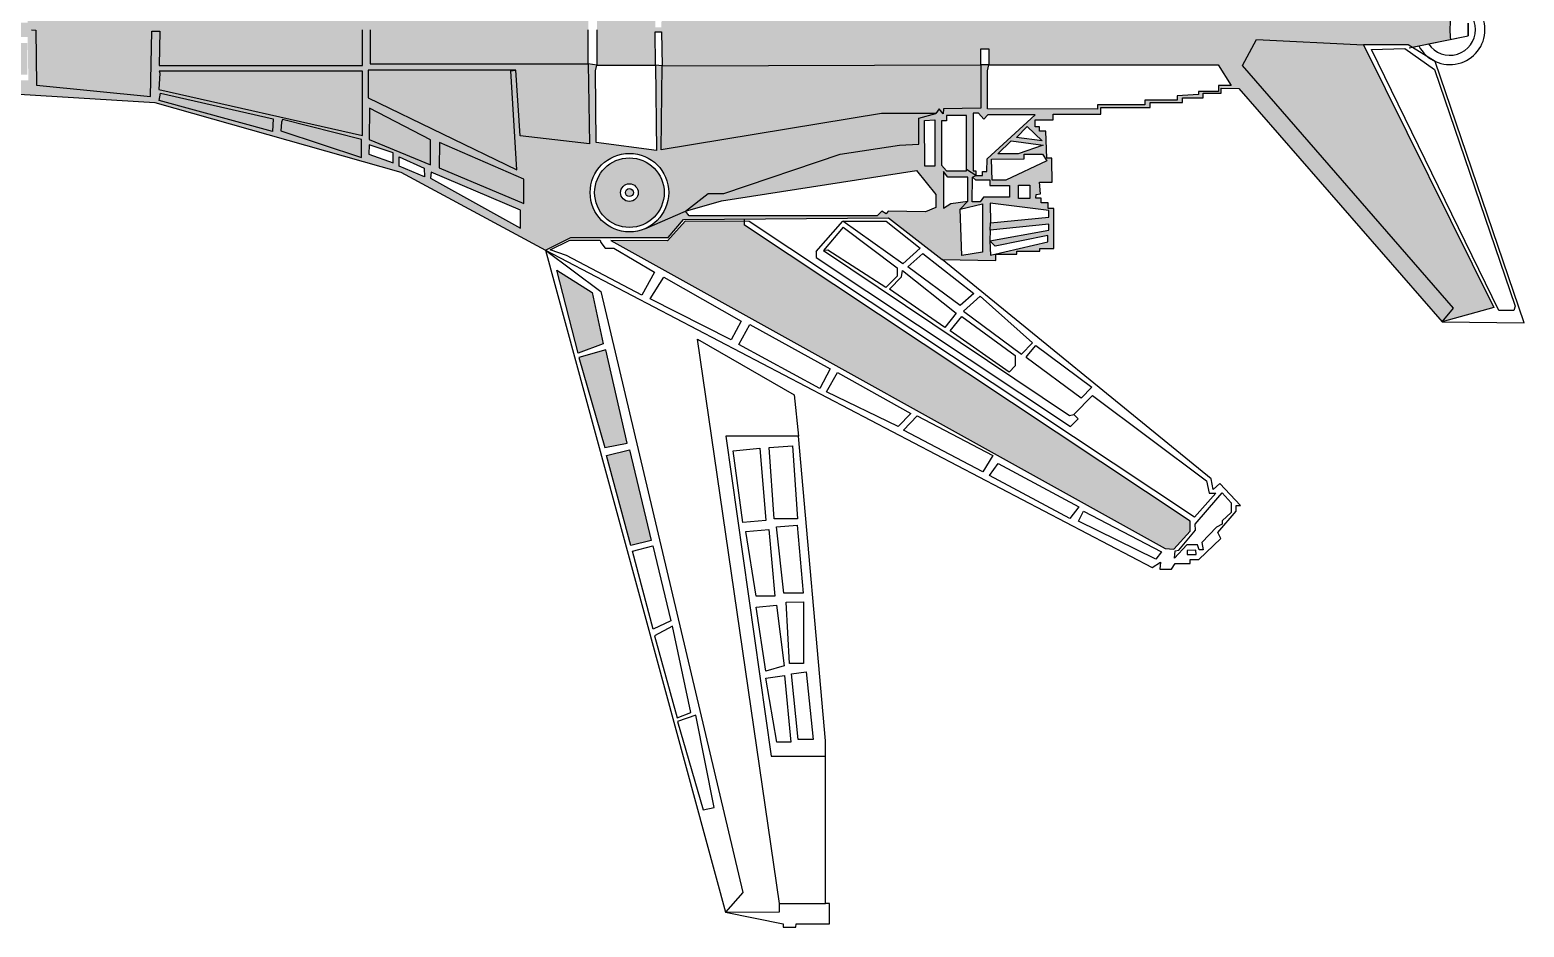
# Model space of a CAD drawing. Header units: millimetres. Extents: x -885 to 9945, y -392 to 6506.
# Drawn here: x 1656 to 3482, y 895 to 1992 of the extents above; entities that cross this region are included whole.
import ezdxf

# ---------------------------------------------------------------- set-up
doc = ezdxf.new("R2010")
doc.units = ezdxf.units.MM
doc.layers.get('0').update_dxf_attribs({"color": 50})
doc.layers.add('main', color=1, linetype='Continuous')

msp = doc.modelspace()

# ---------------------------------------------------------------- hatches: boundary and pattern name
at = {"layer": 'main'}
h = msp.add_hatch(color=256, dxfattribs=at)
h.set_gradient(color1=(153, 27, 30), color2=(255, 255, 0), tint=1)
h.paths.add_polyline_path([(2360.239, 1600.89), (2327.209, 1591.544), (2359.063, 1481.613), (2386.078, 1486.981)])
h.paths.add_polyline_path([(2343.502, 1670.992), (2300.376, 1698.225), (2326.452, 1596.879), (2356.692, 1608.09)])
h.paths.add_polyline_path([(2388.945, 1478.601), (2360.865, 1471.586), (2390.866, 1361.734), (2415.433, 1367.963)])
h.paths.add_polyline_path([(2356.594, 2376.197), (2326.351, 2387.401), (2300.301, 2286.049), (2343.42, 2313.293)])
h.paths.add_polyline_path([(2385.949, 2497.314), (2358.933, 2502.675), (2327.107, 2392.737), (2360.139, 2383.399)])
h.paths.add_polyline_path([(2415.274, 2616.34), (2390.706, 2622.562), (2360.733, 2512.703), (2388.814, 2505.695)])
h = msp.add_hatch(color=256, dxfattribs=at)
h.set_gradient(color1=(0, 0, 255), color2=(255, 255, 0), tint=1)
h.paths.add_polyline_path([(3074.072, 2592.993), (3074.069, 2605.343), (3054.391, 2627.19), (3043.744, 2626.291), (2366.029, 2249.675), (2435.546, 2250.302), (2456.87, 2226.05), (2529.441, 2226.409), (2529.44, 2231.019)])
h.paths.add_polyline_path([(2529.501, 1753.313), (2529.501, 1757.923), (2456.93, 1758.264), (2435.612, 1734.006), (2366.095, 1734.615), (3043.905, 1358.172), (3054.552, 1357.276), (3074.225, 1379.128), (3074.225, 1391.477)])
h = msp.add_hatch(dxfattribs=at)
h.set_pattern_fill('HONEY', color=256, style=0)
h.paths.add_polyline_path([(1663.53, 1992.056), (1359.542, 1992.017), (1359.546, 1973.985), (1312.998, 1973.973), (1312.997, 1976.741), (1312.993, 1976.741), (1312.993, 1992.011), (1132.756, 1991.988), (1228.45, 1954.898), (1381.022, 1928.383), (1444.871, 1928.383), (1445.038, 1922.028), (1611.746, 1922.028), (1611.713, 1915.129), (1809.086, 1903.233), (2109.664, 1817.859), (2286.34, 1722.551), (2317.45, 1738.197), (2436.301, 1738.197), (2454.965, 1760.19), (2705.809, 1762.126), (2771.248, 1711.289), (2836.718, 1710.158), (2836.718, 1717.995), (2830.432, 1716.536), (2829.451, 1734.016), (2829.879, 1746.999), (2830.185, 1756.27), (2830.008, 1780.15), (2901.612, 1771.024), (2901.612, 1762.811), (2830.185, 1756.27), (2829.879, 1746.999), (2901.429, 1754.597), (2901.429, 1747.113), (2829.451, 1734.016), (2835.87, 1727.557), (2900.228, 1740.53), (2900.228, 1732.746), (2836.718, 1717.995), (2836.718, 1717.649), (2862.35, 1717.649), (2862.35, 1721.273), (2890.642, 1721.273), (2890.642, 1724.898), (2907.81, 1724.898), (2907.81, 1773.707), (2900.798, 1773.707), (2900.798, 1780.472), (2892.335, 1780.472), (2892.335, 1786.03), (2885.806, 1786.03), (2885.97, 1790.632), (2891.285, 1791.391), (2890.144, 1805.636), (2905.605, 1805.636), (2905.132, 1832.436), (2905.084, 1835.138), (2899.137, 1835.138), (2897.867, 1867.929), (2890.377, 1867.929), (2890.377, 1873.48), (2884.807, 1873.48), (2884.801, 1882.015), (2906.781, 1882.015), (2906.781, 1888.992), (2965.223, 1888.992), (2965.223, 1897.002), (3025.476, 1897.002), (3025.476, 1903.204), (3065.04, 1903.204), (3064.791, 1909.038), (3090.3, 1909.038), (3090.3, 1914.666), (3112.184, 1914.666), (3112.184, 1920.618), (3133.654, 1920.207), (3382.462, 1634.967), (3396.004, 1651.992), (3138.448, 1948.242), (3155.43, 1980.059), (3286.33, 1973.696), (3340.813, 1973.696), (3345.486, 1970.786), (3392.352, 1980.135, -0.02326926), (3391.785, 1992.276), (2349.256, 1992.143), (2349.256, 1948.58), (2420.999, 1948.58), (2420.584, 1989.443), (2428.056, 1989.443), (2428.85, 1948.106), (2818.52, 1949.056), (2818.52, 1968.667), (2828.064, 1968.667), (2828.064, 1949.056), (3108.42, 1948.981), (3124.283, 1924.099), (3108.888, 1923.811), (3108.888, 1916.659), (3084.475, 1916.659), (3084.475, 1912.74), (3058.298, 1911.271), (3058.315, 1906.112), (3018.789, 1906.112), (3018.789, 1900.363), (2961.109, 1900.338), (2961.109, 1895.049), (2826.583, 1895.279), (2826.583, 1941.743), (2828.064, 1949.056), (2818.52, 1949.056), (2818.52, 1896.045), (2772.92, 1895.461), (2772.606, 1889.483), (2767.354, 1895.518), (2763.415, 1889.745), (2742.85, 1884.14), (2742.846, 1852.033), (2718.889, 1850.862), (2646.659, 1840.112), (2504.503, 1791.738), (2485.293, 1791.738), (2457.522, 1770.247), (2501.664, 1782.933), (2739.916, 1819.887), (2763.316, 1790.717), (2763.316, 1774.914), (2750.664, 1769.541), (2705.181, 1770.313), (2702.587, 1766.923), (2697.598, 1770.313), (2691.81, 1764.729), (2462.024, 1764.686), (2457.522, 1770.247), (2407.942, 1748.922, -0.53885353), (2340.982, 1793.013, -1), (2436.974, 1793.013, -0.29966885), (2407.942, 1748.922), (2457.522, 1770.247), (2485.293, 1791.738), (2504.503, 1791.738), (2646.659, 1840.112), (2718.889, 1850.862), (2742.846, 1852.033), (2742.85, 1884.14), (2763.415, 1889.745), (2697.24, 1889.745), (2427.923, 1845.41), (2428.85, 1948.106), (2420.999, 1948.58), (2422.056, 1844.444), (2348.462, 1854.142), (2347.424, 1942.015), (2349.256, 1948.58), (2338.584, 1950.277), (2340.221, 1852.591), (2255.291, 1862.563), (2250.174, 1942.499), (2243.84, 1941.757), (2251.348, 1820.78), (2069.634, 1908.67), (2069.634, 1942.576), (2250.174, 1942.499), (2255.291, 1862.563), (2340.221, 1852.591), (2338.584, 1950.277), (2072.167, 1950.277), (2072.167, 1992.107), (2062.681, 1992.107), (2062.681, 1948.499), (1814.248, 1948.499), (1814.966, 1990.271), (1805.276, 1990.271), (1803.574, 1910.513), (1664.196, 1924.147)])
h.paths.add_polyline_path([(1383.705, 1968.295), (1384.874, 1989.393), (1442.568, 1988.999), (1450.042, 1979.9), (1450.042, 1972.763), (1456.564, 1968.418), (1456.564, 1942.66), (1456.564, 1931.798), (1447.247, 1931.798), (1447.247, 1941.729), (1398.271, 1955.317)], flags=16)
h.paths.add_polyline_path([(1390.742, 1970.254), (1391.338, 1981.567), (1391.696, 1984.306), (1442.585, 1984.306), (1444.254, 1968.467), (1447.472, 1968.467), (1449.14, 1964.418), (1453.788, 1961.798), (1450.213, 1958.106), (1450.213, 1950.485), (1440.678, 1950.485), (1440.678, 1955.01), (1421.252, 1955.01), (1421.252, 1960.846), (1401.826, 1960.846)], flags=0)
h.paths.add_polyline_path([(1465.168, 1966.672), (1482.75, 1966.672), (1482.75, 1941.038), (1483.294, 1941.038), (1484.238, 1931.361), (1504.201, 1931.361), (1503.92, 1936.384), (1488.211, 1950.184), (1488.211, 1973.009), (1468.755, 1972.884), (1468.755, 1979.406), (1527.122, 1979.406), (1528.328, 1927.719), (1488.211, 1973.009), (1488.211, 1950.184), (1503.92, 1936.384), (1504.201, 1931.361), (1484.238, 1931.361), (1483.294, 1941.038), (1465.168, 1941.038)], flags=16)
h.paths.add_polyline_path([(1597.011, 1982.833), (1653.437, 1983.349), (1654.369, 1930.397), (1597.011, 1930.095)], flags=16)
h.paths.add_polyline_path([(1603.906, 1975.943), (1653.103, 1975.943), (1653.103, 1936.986), (1603.906, 1936.986)], flags=0)
h.paths.add_polyline_path([(1814.248, 1941.326), (2062.574, 1941.326), (2062.574, 1862.643), (1813.88, 1919.032), (1815.192, 1939.031)], flags=16)
h.paths.add_polyline_path([(1814.277, 1905.538), (1815.856, 1914.582), (1953.439, 1883.374), (1952.591, 1867.901)], flags=16)
h.paths.add_polyline_path([(1963.628, 1879.299), (1964.896, 1882.47), (2061.604, 1857.786), (2061.604, 1836.122), (1962.925, 1868.553)], flags=16)
h.paths.add_polyline_path([(2071.363, 1896.052), (2145.966, 1857.459), (2145.966, 1827.112), (2071.033, 1857.789)], flags=16)
h.paths.add_polyline_path([(2071.009, 1851.24), (2100.077, 1841.488), (2100.077, 1829.247), (2070.593, 1840.036)], flags=16)
h.paths.add_polyline_path([(2107.759, 1836.924), (2138.073, 1823.023), (2138.488, 1812.234), (2107.759, 1825.305)], flags=16)
h.paths.add_polyline_path([(2146.839, 1817.817), (2255.845, 1771.757), (2255.845, 1749.557), (2146.009, 1810.555)], flags=16)
h.paths.add_polyline_path([(2156.933, 1854.451), (2259.924, 1809.591), (2259.924, 1779.904), (2156.272, 1823.115)], flags=16)
h.paths.add_polyline_path([(2749.799, 1881.252), (2762.277, 1881.786), (2762.277, 1825.499), (2749.977, 1825.499)], flags=16)
h.paths.add_polyline_path([(2770.298, 1880.718), (2776.359, 1880.718), (2776.359, 1887.308), (2801.137, 1887.308), (2801.137, 1821.402), (2812.229, 1814.071), (2812.229, 1819.799), (2808.98, 1819.799), (2808.98, 1889.98), (2815.576, 1889.98), (2822.172, 1882.677), (2826.985, 1888.021), (2884.797, 1888.021), (2826.202, 1834.492), (2825.973, 1818.753), (2820.627, 1818.753), (2820.627, 1813.924), (2812.229, 1814.071), (2808.097, 1811.899), (2811.989, 1808.551), (2829.284, 1808.551), (2829.284, 1801.854), (2853.605, 1801.854), (2853.605, 1787.597), (2821.609, 1787.597), (2817.718, 1781.872), (2807.989, 1781.872), (2808.097, 1811.899), (2812.229, 1814.071), (2801.137, 1821.402), (2800.959, 1819.443), (2776.359, 1819.443), (2770.298, 1826.389)], flags=16)
h.paths.add_polyline_path([(2772.744, 1818.666), (2778.154, 1812.088), (2802.741, 1812.088), (2802.741, 1782.437), (2793.183, 1772.9), (2820.57, 1779.12), (2820.57, 1720.241), (2795.27, 1716.004), (2793.183, 1772.9), (2802.741, 1782.437), (2781.698, 1779.733), (2772.809, 1773.894)], flags=16)
h.paths.add_polyline_path([(2831.401, 1834.068), (2871.563, 1834.425), (2871.563, 1840.141), (2893.849, 1840.141), (2899.137, 1831.686), (2849.039, 1808.226), (2832.235, 1808.226)], flags=16)
h.paths.add_polyline_path([(2855.442, 1856.475), (2894.66, 1850.983), (2864.281, 1840.369), (2839.046, 1840.369)], flags=16)
h.paths.add_polyline_path([(2862.06, 1860.237), (2875.268, 1873.655), (2893.612, 1856.498)], flags=16)
h.paths.add_polyline_path([(2864.423, 1802.197), (2878.191, 1802.197), (2878.191, 1785.794), (2864.423, 1785.794)], flags=16)
h.paths.add_polyline_path([(1664.179, 2059.964), (1803.554, 2073.634), (1805.275, 1993.876), (1814.966, 1993.879), (1814.237, 2035.651), (2062.67, 2035.714), (2062.681, 1992.107), (2072.167, 1992.109), (2072.157, 2033.939), (2338.573, 2034.007), (2340.185, 2131.692), (2255.258, 2121.699), (2250.161, 2041.762), (2069.621, 2041.639), (2069.613, 2075.545), (2251.304, 2163.481), (2243.827, 2042.503), (2250.161, 2041.762), (2255.258, 2121.699), (2340.185, 2131.692), (2338.573, 2034.007), (2349.245, 2035.706), (2347.411, 2042.27), (2348.427, 2130.144), (2422.018, 2139.86), (2420.988, 2035.724), (2428.839, 2036.2), (2427.885, 2138.896), (2697.214, 2094.63), (2763.389, 2094.647), (2742.822, 2100.247), (2742.81, 2132.354), (2718.853, 2133.519), (2646.62, 2144.25), (2504.452, 2192.587), (2485.242, 2192.582), (2457.466, 2214.067), (2407.88, 2235.379, -0.2997382), (2436.924, 2191.283, -1), (2340.931, 2191.283, -0.53877143), (2407.88, 2235.379), (2457.466, 2214.067), (2461.966, 2219.628), (2691.753, 2219.644), (2697.541, 2214.062), (2702.529, 2217.453), (2705.124, 2214.064), (2750.607, 2214.847), (2763.261, 2209.477), (2763.265, 2193.674), (2739.872, 2164.499), (2501.611, 2201.392), (2457.466, 2214.067), (2485.242, 2192.582), (2504.452, 2192.587), (2646.62, 2144.25), (2718.853, 2133.519), (2742.81, 2132.354), (2742.822, 2100.247), (2763.389, 2094.647), (2767.33, 2088.875), (2772.58, 2094.911), (2772.896, 2088.933), (2818.495, 2088.361), (2818.509, 2035.349), (2828.053, 2035.352), (2826.571, 2042.664), (2826.559, 2089.129), (2961.085, 2089.392), (2961.086, 2084.104), (3018.765, 2084.093), (3018.767, 2078.345), (3058.293, 2078.355), (3058.277, 2073.196), (3084.455, 2071.733), (3084.456, 2067.814), (3108.869, 2067.82), (3108.87, 2060.668), (3124.266, 2060.384), (3108.409, 2035.498), (2828.053, 2035.352), (2828.058, 2015.741), (2818.514, 2015.738), (2818.509, 2035.349), (2428.839, 2036.2), (2428.055, 1994.863), (2420.584, 1994.861), (2420.988, 2035.724), (2349.245, 2035.706), (2349.256, 1992.143), (3391.785, 1992.276, -0.02326926), (3392.349, 2004.417), (3345.481, 2013.754), (3340.808, 2010.842), (3286.325, 2010.829), (3155.427, 2004.432), (3138.437, 2036.244), (3395.917, 2332.561), (3382.371, 2349.582), (3133.635, 2064.278), (3112.165, 2063.862), (3112.164, 2069.814), (3090.28, 2069.808), (3090.279, 2075.437), (3064.77, 2075.43), (3065.018, 2081.264), (3025.453, 2081.254), (3025.451, 2087.456), (2965.199, 2087.441), (2965.197, 2095.451), (2906.755, 2095.436), (2906.753, 2102.413), (2884.773, 2102.407), (2884.777, 2110.942), (2890.347, 2110.944), (2890.345, 2116.495), (2897.835, 2116.497), (2899.097, 2149.288), (2905.044, 2149.29), (2905.091, 2151.991), (2905.558, 2178.792), (2890.097, 2178.788), (2891.234, 2193.033), (2885.919, 2193.79), (2885.753, 2198.393), (2892.282, 2198.395), (2892.281, 2203.952), (2900.744, 2203.954), (2900.742, 2210.72), (2907.755, 2210.722), (2907.742, 2259.531), (2890.574, 2259.526), (2890.573, 2263.151), (2862.281, 2263.144), (2862.28, 2266.768), (2836.648, 2266.761), (2836.647, 2274.252), (2771.176, 2273.104), (2705.751, 2222.251), (2454.906, 2224.123), (2436.236, 2246.112), (2317.386, 2246.081), (2286.271, 2261.719), (2109.62, 2166.366), (1809.063, 2080.915), (1611.694, 2068.969), (1611.728, 2062.07), (1445.02, 2062.028), (1444.854, 2055.673), (1381.006, 2055.656), (1228.441, 2029.103), (1132.756, 1991.988), (1312.993, 1992.011), (1312.989, 2007.281), (1312.993, 2010.049), (1359.542, 2010.049), (1359.542, 1992.017), (1663.53, 1992.056)])
h.paths.add_polyline_path([(1383.699, 2015.745), (1398.261, 2028.727), (1447.234, 2042.327), (1447.232, 2052.258), (1456.549, 2052.261), (1456.552, 2041.399), (1456.558, 2015.641), (1450.038, 2011.295), (1450.039, 2004.157), (1442.567, 1995.056), (1384.873, 1994.647)], flags=16)
h.paths.add_polyline_path([(1390.737, 2013.788), (1401.818, 2023.199), (1421.244, 2023.204), (1421.243, 2029.04), (1440.669, 2029.045), (1440.668, 2033.57), (1450.202, 2033.572), (1450.204, 2025.951), (1453.78, 2022.26), (1449.133, 2019.639), (1447.466, 2015.589), (1444.248, 2015.588), (1442.583, 1999.749), (1391.694, 1999.736), (1391.336, 2002.475)], flags=0)
h.paths.add_polyline_path([(1465.155, 2043.023), (1483.281, 2043.028), (1484.222, 2052.704), (1504.186, 2052.71), (1503.905, 2047.687), (1488.2, 2033.883), (1488.206, 2011.058), (1528.312, 2056.358), (1527.119, 2004.671), (1468.752, 2004.656), (1468.75, 2011.178), (1488.206, 2011.058), (1488.2, 2033.883), (1503.905, 2047.687), (1504.186, 2052.71), (1484.222, 2052.704), (1483.281, 2043.028), (1482.737, 2043.028), (1482.744, 2017.394), (1465.162, 2017.389)], flags=16)
h.paths.add_polyline_path([(1596.995, 2053.999), (1654.353, 2053.712), (1653.435, 2000.76), (1597.008, 2001.261)], flags=16)
h.paths.add_polyline_path([(1603.892, 2047.11), (1653.089, 2047.123), (1653.099, 2008.166), (1603.902, 2008.153)], flags=0)
h.paths.add_polyline_path([(1814.235, 2042.824), (1815.179, 2045.119), (1813.861, 2065.117), (2062.541, 2121.571), (2062.561, 2042.887)], flags=16)
h.paths.add_polyline_path([(1814.255, 2078.612), (1952.559, 2116.284), (1953.411, 2100.811), (1815.836, 2069.568)], flags=16)
h.paths.add_polyline_path([(1963.6, 2104.888), (1962.894, 2115.635), (2061.564, 2148.091), (2061.57, 2126.427), (1964.868, 2101.718)], flags=16)
h.paths.add_polyline_path([(2071.339, 2088.164), (2070.999, 2126.427), (2145.924, 2157.122), (2145.932, 2126.776)], flags=16)
h.paths.add_polyline_path([(2070.973, 2132.976), (2070.555, 2144.179), (2100.035, 2154.975), (2100.038, 2142.734)], flags=16)
h.paths.add_polyline_path([(2107.72, 2147.301), (2107.717, 2158.919), (2138.443, 2171.998), (2138.03, 2161.209)], flags=16)
h.paths.add_polyline_path([(2146.795, 2166.418), (2145.962, 2173.679), (2255.783, 2234.705), (2255.789, 2212.505)], flags=16)
h.paths.add_polyline_path([(2156.897, 2129.786), (2156.229, 2161.122), (2259.87, 2204.359), (2259.877, 2174.673)], flags=16)
h.paths.add_polyline_path([(2749.771, 2103.136), (2749.935, 2158.889), (2762.234, 2158.892), (2762.249, 2102.605)], flags=16)
h.paths.add_polyline_path([(2770.27, 2103.676), (2770.256, 2158.004), (2776.315, 2164.952), (2800.915, 2164.958), (2801.094, 2162.999), (2812.184, 2170.332), (2808.051, 2172.503), (2807.936, 2202.531), (2817.664, 2202.533), (2821.557, 2196.81), (2853.553, 2196.818), (2853.556, 2182.56), (2829.235, 2182.554), (2829.237, 2175.857), (2811.942, 2175.853), (2808.051, 2172.503), (2812.184, 2170.332), (2820.582, 2170.482), (2820.583, 2165.653), (2825.929, 2165.655), (2826.162, 2149.915), (2884.77, 2096.401), (2826.958, 2096.386), (2822.144, 2101.729), (2815.55, 2094.425), (2808.954, 2094.423), (2808.937, 2164.604), (2812.186, 2164.605), (2812.184, 2170.332), (2801.094, 2162.999), (2801.11, 2097.093), (2776.333, 2097.086), (2776.331, 2103.677)], flags=16)
h.paths.add_polyline_path([(2772.7, 2165.727), (2772.753, 2210.499), (2781.644, 2204.663), (2802.687, 2201.964), (2793.128, 2211.499), (2795.2, 2268.395), (2820.501, 2264.165), (2820.516, 2205.286), (2793.128, 2211.499), (2802.687, 2201.964), (2802.695, 2172.313), (2778.108, 2172.307)], flags=16)
h.paths.add_polyline_path([(2831.361, 2150.341), (2832.188, 2176.183), (2848.992, 2176.187), (2899.096, 2152.74), (2893.81, 2144.283), (2871.524, 2144.278), (2871.523, 2149.994)], flags=16)
h.paths.add_polyline_path([(2829.954, 2204.258), (2830.125, 2228.138), (2829.817, 2237.409), (2829.385, 2250.392), (2830.362, 2267.873), (2900.162, 2251.68), (2900.164, 2243.896), (2835.803, 2256.853), (2829.385, 2250.392), (2901.367, 2237.313), (2901.368, 2229.83), (2829.817, 2237.409), (2830.125, 2228.138), (2901.553, 2221.616), (2901.555, 2213.402)], flags=16)
h.paths.add_polyline_path([(2855.407, 2127.94), (2894.624, 2133.442), (2864.242, 2144.048), (2839.008, 2144.042)], flags=16)
h.paths.add_polyline_path([(2862.027, 2124.179), (2893.578, 2127.927), (2875.238, 2110.764)], flags=16)
h.paths.add_polyline_path([(2864.375, 2182.22), (2864.37, 2198.624), (2878.139, 2198.627), (2878.143, 2182.223)], flags=16)
h = msp.add_hatch(color=256, dxfattribs=at)
h.set_gradient(color1=(0, 0, 255), color2=(255, 255, 0), tint=1)
h.paths.add_polyline_path([(3445.447, 2331.866), (3382.371, 2349.582), (3395.917, 2332.561), (3138.437, 2036.244), (3155.427, 2004.432), (3286.325, 2010.829)])
h.paths.add_polyline_path([(3286.33, 1973.696), (3155.43, 1980.059), (3138.448, 1948.242), (3396.004, 1651.992), (3382.462, 1634.967), (3445.534, 1652.699)])
h = msp.add_hatch(color=256, dxfattribs=at)
h.set_gradient(color1=(153, 27, 30), color2=(255, 255, 0), tint=1)
h.paths.add_polyline_path([(2431.45, 2191.283, 1), (2346.405, 2191.283, 1)])
h.paths.add_polyline_path([(2378.137, 2191.283, -1), (2399.718, 2191.283, -1)], flags=16)
h.paths.add_polyline_path([(2384.08, 2191.283, -1), (2393.775, 2191.283, -1)], flags=0)
h.paths.add_polyline_path([(2346.455, 1793.013, 1), (2431.501, 1793.013, 1)])
h.paths.add_polyline_path([(2399.769, 1793.013, -1), (2378.188, 1793.013, -1)], flags=16)
h.paths.add_polyline_path([(2393.826, 1793.013, -1), (2384.13, 1793.013, -1)], flags=0)
h = msp.add_hatch(color=256, dxfattribs=at)
h.set_gradient(color1=(153, 27, 30), color2=(255, 255, 0), tint=1)
h.paths.add_polyline_path([(1803.554, 2073.634), (1664.179, 2059.964), (1663.53, 1992.056), (2062.681, 1992.107), (2062.67, 2035.714), (1814.237, 2035.651), (1814.966, 1993.879), (1805.275, 1993.876)])
h.paths.add_polyline_path([(1805.276, 1990.271), (1814.966, 1990.271), (1814.248, 1948.499), (2062.681, 1948.499), (2062.681, 1992.107), (1663.53, 1992.056), (1664.196, 1924.147), (1803.574, 1910.513)])
h.paths.add_polyline_path([(2145.932, 2126.776), (2145.924, 2157.122), (2070.999, 2126.427), (2071.339, 2088.164)])
h.paths.add_polyline_path([(2259.877, 2174.673), (2259.87, 2204.359), (2156.229, 2161.122), (2156.897, 2129.786)])
h.paths.add_polyline_path([(2145.966, 1857.459), (2071.363, 1896.052), (2071.033, 1857.789), (2145.966, 1827.112)])
h.paths.add_polyline_path([(2156.933, 1854.451), (2156.272, 1823.115), (2259.924, 1779.904), (2259.924, 1809.591)])
h = msp.add_hatch(color=256, dxfattribs=at)
h.set_gradient(color1=(153, 27, 30), color2=(255, 255, 0), tint=1)
h.paths.add_polyline_path([(2062.541, 2121.571), (1813.861, 2065.117), (1815.179, 2045.119), (1814.235, 2042.824), (2062.561, 2042.887)])
h.paths.add_polyline_path([(2062.574, 1941.326), (1814.248, 1941.326), (1815.192, 1939.031), (1813.88, 1919.032), (2062.574, 1862.643)])
h.paths.add_polyline_path([(2251.304, 2163.481), (2069.613, 2075.545), (2069.621, 2041.639), (2243.781, 2041.758)])
h.paths.add_polyline_path([(2243.794, 1942.501), (2069.634, 1942.576), (2069.634, 1908.67), (2251.348, 1820.78)])
h.paths.add_polyline_path([(2338.573, 2034.007), (2072.157, 2033.939), (2072.167, 1992.108), (2338.584, 1992.142)])
h.paths.add_polyline_path([(2338.584, 1992.142), (2072.167, 1992.108), (2072.167, 1950.277), (2338.584, 1950.277)])
h = msp.add_hatch(color=256, dxfattribs=at)
h.set_gradient(color1=(0, 0, 255), color2=(255, 255, 0), tint=1)
h.paths.add_polyline_path([(1953.411, 2100.811), (1952.559, 2116.284), (1814.255, 2078.612), (1815.836, 2069.568)])
h.paths.add_polyline_path([(2061.57, 2126.427), (2061.564, 2148.091), (1962.894, 2115.635), (1963.6, 2104.888), (1964.868, 2101.718)])
h.paths.add_polyline_path([(1953.439, 1883.374), (1815.856, 1914.582), (1814.277, 1905.538), (1952.591, 1867.901)])
h.paths.add_polyline_path([(1964.896, 1882.47), (1963.628, 1879.299), (1962.925, 1868.553), (2061.604, 1836.122), (2061.604, 1857.786)])
h = msp.add_hatch(color=256, dxfattribs=at)
h.set_gradient(color1=(0, 0, 255), color2=(255, 255, 0), tint=1)
h.paths.add_polyline_path([(2818.495, 2088.361), (2772.896, 2088.933), (2772.58, 2094.911), (2767.33, 2088.875), (2763.389, 2094.647), (2697.214, 2094.63), (2427.885, 2138.896), (2428.839, 2036.2), (2818.509, 2035.349)])
h.paths.add_polyline_path([(2818.52, 1949.056), (2428.85, 1948.106), (2427.923, 1845.41), (2697.24, 1889.745), (2763.415, 1889.745), (2767.354, 1895.518), (2772.606, 1889.483), (2772.92, 1895.461), (2818.52, 1896.045)])

# ---------------------------------------------------------------- linework, layer by layer
for p, q in [((1658.078, 1991.847), (1663.533, 1991.733)), ((1663.533, 1991.733), (1664.196, 1924.147)), ((2062.681, 1948.499), (2062.681, 1992.107)), ((2072.167, 1992.107), (2072.167, 1950.277)), ((2338.584, 1950.277), (2338.584, 1992.142)), ((2349.256, 1992.142), (2349.256, 1948.58)), ((3414.047, 1984.463), (3414.043, 2000.095)), ((3414.045, 2000.094), (3414.045, 1984.462)), ((1803.574, 1910.513), (1805.276, 1990.271)), ((1805.276, 1990.271), (1814.966, 1990.271)), ((1814.966, 1990.271), (1814.248, 1948.499)), ((2420.999, 1948.58), (2420.584, 1989.443)), ((2420.584, 1989.443), (2428.056, 1989.443)), ((2428.056, 1989.443), (2428.85, 1948.106)), ((3138.448, 1948.242), (3155.43, 1980.059)), ((3155.43, 1980.059), (3286.33, 1973.696)), ((3340.813, 1973.696), (3286.33, 1973.696)), ((3286.33, 1973.696), (3445.534, 1652.699)), ((3373.939, 1953.067), (3340.813, 1973.696)), ((3342.152, 1970.121), (3414.047, 1984.463)), ((3345.486, 1970.786), (3414.047, 1984.463)), ((2818.52, 1949.056), (2818.52, 1968.667)), ((2818.52, 1968.667), (2818.52, 1968.667)), ((2818.52, 1968.667), (2828.064, 1968.667)), ((2828.064, 1968.667), (2828.064, 1949.056)), ((3295.892, 1967.753), (3336.532, 1969.21)), ((3451.398, 1648.861), (3295.892, 1967.753)), ((3336.532, 1969.21), (3372.798, 1943.624)), ((1815.192, 1939.031), (1813.88, 1919.032)), ((1814.248, 1948.499), (2062.681, 1948.499)), ((2062.574, 1941.326), (1814.248, 1941.326)), ((1814.248, 1941.326), (1815.192, 1939.031)), ((2062.574, 1862.643), (2062.574, 1941.326)), ((2250.174, 1942.499), (2069.634, 1942.576)), ((2069.634, 1942.576), (2069.634, 1908.67)), ((2072.167, 1950.277), (2338.584, 1950.277)), ((2243.84, 1941.757), (2250.174, 1942.499)), ((2251.348, 1820.78), (2243.84, 1941.757)), ((2255.291, 1862.563), (2250.174, 1942.499)), ((2349.256, 1948.58), (2338.584, 1950.277)), ((2338.584, 1950.277), (2340.221, 1852.591)), ((2347.424, 1942.015), (2349.256, 1948.58)), ((2348.462, 1854.142), (2347.424, 1942.015)), ((2349.256, 1948.58), (2420.999, 1948.58)), ((2428.85, 1948.106), (2420.999, 1948.58)), ((2420.999, 1948.58), (2422.056, 1844.444)), ((2427.923, 1845.41), (2428.85, 1948.106)), ((2428.85, 1948.106), (2818.52, 1949.056)), ((2828.064, 1949.056), (2818.52, 1949.056)), ((2818.52, 1949.056), (2818.52, 1896.045)), ((2826.583, 1941.743), (2828.064, 1949.056)), ((2826.583, 1895.279), (2826.583, 1941.743)), ((2828.064, 1949.056), (3108.42, 1948.981)), ((3108.42, 1948.981), (3124.283, 1924.099)), ((3396.004, 1651.992), (3138.448, 1948.242)), ((3372.798, 1943.624), (3471.525, 1654.39)), ((3482.473, 1633.714), (3373.939, 1953.067)), ((1664.196, 1924.147), (1803.574, 1910.513)), ((1813.88, 1919.032), (2062.574, 1862.643)), ((3124.283, 1924.099), (3108.888, 1923.811)), ((3108.888, 1923.811), (3108.888, 1916.659)), ((3112.184, 1914.666), (3112.184, 1920.618)), ((3112.184, 1920.618), (3133.654, 1920.207)), ((3133.654, 1920.207), (3382.462, 1634.967)), ((1611.713, 1915.129), (1809.086, 1903.233)), ((1809.086, 1903.233), (2109.664, 1817.859)), ((1814.277, 1905.538), (1815.856, 1914.582)), ((1952.591, 1867.901), (1814.277, 1905.538)), ((1815.856, 1914.582), (1953.439, 1883.374)), ((2069.634, 1908.67), (2251.348, 1820.78)), ((3018.789, 1900.363), (2961.109, 1900.338)), ((2961.109, 1900.338), (2961.109, 1895.049)), ((3058.315, 1906.112), (3018.789, 1906.112)), ((3018.789, 1906.112), (3018.789, 1900.363)), ((3025.476, 1897.002), (3025.476, 1903.204)), ((3025.476, 1903.204), (3065.04, 1903.204)), ((3084.475, 1912.74), (3058.298, 1911.271)), ((3058.298, 1911.271), (3058.315, 1906.112)), ((3065.04, 1903.204), (3064.791, 1909.038)), ((3064.791, 1909.038), (3090.3, 1909.038)), ((3108.888, 1916.659), (3084.475, 1916.659)), ((3084.475, 1916.659), (3084.475, 1912.74)), ((3090.3, 1909.038), (3090.3, 1914.666)), ((3090.3, 1914.666), (3112.184, 1914.666)), ((1953.439, 1883.374), (1952.591, 1867.901)), ((1964.896, 1882.47), (1963.628, 1879.299)), ((2061.604, 1857.786), (1964.896, 1882.47)), ((2071.363, 1896.052), (2071.033, 1857.789)), ((2145.966, 1857.459), (2071.363, 1896.052)), ((2071.363, 1896.052), (2071.363, 1896.052)), ((2697.24, 1889.745), (2427.923, 1845.41)), ((2763.415, 1889.745), (2697.24, 1889.745)), ((2742.846, 1852.033), (2742.85, 1884.14)), ((2742.85, 1884.14), (2763.415, 1889.745)), ((2749.799, 1881.252), (2762.277, 1881.786)), ((2749.977, 1825.499), (2749.799, 1881.252)), ((2762.277, 1881.786), (2762.277, 1825.499)), ((2767.354, 1895.518), (2763.415, 1889.745)), ((2772.606, 1889.483), (2767.354, 1895.518)), ((2772.92, 1895.461), (2772.606, 1889.483)), ((2818.52, 1896.045), (2772.92, 1895.461)), ((2801.137, 1887.308), (2776.359, 1887.308)), ((2776.359, 1887.308), (2776.359, 1880.718)), ((2801.137, 1821.402), (2801.137, 1887.308)), ((2815.576, 1889.98), (2808.98, 1889.98)), ((2808.98, 1889.98), (2808.98, 1819.799)), ((2822.172, 1882.677), (2815.576, 1889.98)), ((2826.985, 1888.021), (2822.172, 1882.677)), ((2826.202, 1834.492), (2884.797, 1888.021)), ((2961.109, 1895.049), (2826.583, 1895.279)), ((2884.797, 1888.021), (2826.985, 1888.021)), ((2884.807, 1873.48), (2884.801, 1882.015)), ((2884.801, 1882.015), (2906.781, 1882.015)), ((2906.781, 1882.015), (2906.781, 1888.992)), ((2906.781, 1888.992), (2965.223, 1888.992)), ((2965.223, 1888.992), (2965.223, 1897.002)), ((2965.223, 1897.002), (3025.476, 1897.002)), ((1963.628, 1879.299), (1962.925, 1868.553)), ((1962.925, 1868.553), (2061.604, 1836.122)), ((2776.359, 1880.718), (2770.298, 1880.718)), ((2770.298, 1880.718), (2770.298, 1826.389)), ((2862.06, 1860.237), (2875.268, 1873.655)), ((2875.268, 1873.655), (2893.612, 1856.498)), ((2890.377, 1873.48), (2884.807, 1873.48)), ((2890.377, 1867.929), (2890.377, 1873.48)), ((2897.867, 1867.929), (2890.377, 1867.929)), ((2899.137, 1835.138), (2897.867, 1867.929)), ((2061.604, 1836.122), (2061.604, 1857.786)), ((2071.009, 1851.24), (2070.593, 1840.036)), ((2100.077, 1841.488), (2071.009, 1851.24)), ((2071.033, 1857.789), (2145.966, 1827.112)), ((2145.966, 1827.112), (2145.966, 1857.459)), ((2156.933, 1854.451), (2156.272, 1823.115)), ((2259.924, 1809.591), (2156.933, 1854.451)), ((2156.933, 1854.451), (2156.933, 1854.451)), ((2340.221, 1852.591), (2255.291, 1862.563)), ((2422.056, 1844.444), (2348.462, 1854.142)), ((2646.659, 1840.112), (2718.889, 1850.862)), ((2718.889, 1850.862), (2742.846, 1852.033)), ((2839.165, 1840.485), (2855.442, 1856.475)), ((2855.442, 1856.475), (2894.66, 1850.983)), ((2893.612, 1856.498), (2862.06, 1860.237)), ((2894.66, 1850.983), (2864.281, 1840.369)), ((2070.593, 1840.036), (2100.077, 1829.247)), ((2100.077, 1829.247), (2100.077, 1841.488)), ((2107.759, 1825.305), (2107.759, 1836.924)), ((2107.759, 1836.924), (2138.073, 1823.023)), ((2504.503, 1791.738), (2646.659, 1840.112)), ((2770.298, 1826.389), (2776.359, 1819.443)), ((2825.973, 1818.753), (2826.202, 1834.492)), ((2831.401, 1834.068), (2871.563, 1834.425)), ((2832.235, 1808.226), (2831.401, 1834.068)), ((2864.281, 1840.369), (2839.165, 1840.369)), ((2899.137, 1831.686), (2849.039, 1808.226)), ((2871.563, 1834.425), (2871.563, 1840.141)), ((2871.563, 1840.141), (2893.849, 1840.141)), ((2893.849, 1840.141), (2899.137, 1831.686)), ((2905.084, 1835.138), (2899.137, 1835.138)), ((2905.132, 1832.436), (2905.084, 1835.138)), ((2905.605, 1805.636), (2905.132, 1832.436)), ((2138.488, 1812.234), (2107.759, 1825.305)), ((2109.664, 1817.859), (2286.34, 1722.551)), ((2138.073, 1823.023), (2138.488, 1812.234)), ((2146.839, 1817.817), (2146.009, 1810.555)), ((2146.009, 1810.555), (2255.845, 1749.557)), ((2255.845, 1771.757), (2146.839, 1817.817)), ((2156.272, 1823.115), (2259.924, 1779.904)), ((2259.924, 1779.904), (2259.924, 1809.591)), ((2501.664, 1782.933), (2739.916, 1819.887)), ((2739.916, 1819.887), (2763.316, 1790.717)), ((2762.277, 1825.499), (2749.977, 1825.499)), ((2778.154, 1812.088), (2772.744, 1818.666)), ((2772.744, 1818.666), (2772.809, 1773.894)), ((2776.359, 1819.443), (2800.959, 1819.443)), ((2802.741, 1812.088), (2778.154, 1812.088)), ((2800.959, 1819.443), (2801.137, 1821.402)), ((2812.229, 1814.071), (2801.137, 1821.402)), ((2802.741, 1782.437), (2802.741, 1812.088)), ((2807.989, 1781.872), (2808.097, 1811.899)), ((2808.097, 1811.899), (2812.229, 1814.071)), ((2808.097, 1811.899), (2811.989, 1808.551)), ((2808.98, 1819.799), (2812.229, 1819.799)), ((2811.989, 1808.551), (2829.284, 1808.551)), ((2812.229, 1819.799), (2812.229, 1814.071)), ((2812.229, 1814.071), (2820.627, 1813.924)), ((2820.627, 1813.924), (2820.627, 1818.753)), ((2820.627, 1818.753), (2825.973, 1818.753)), ((2829.284, 1808.551), (2829.284, 1801.854)), ((2849.039, 1808.226), (2832.235, 1808.226)), ((2457.522, 1770.247), (2485.293, 1791.738)), ((2485.293, 1791.738), (2504.503, 1791.738)), ((2763.316, 1790.717), (2763.316, 1774.914)), ((2829.284, 1801.854), (2853.605, 1801.854)), ((2853.605, 1801.854), (2853.605, 1787.597)), ((2885.806, 1786.03), (2885.97, 1790.632)), ((2885.97, 1790.632), (2891.285, 1791.391)), ((2891.285, 1791.391), (2890.144, 1805.636)), ((2890.144, 1805.636), (2905.605, 1805.636)), ((2255.845, 1749.557), (2255.845, 1771.757)), ((2457.522, 1770.247), (2501.664, 1782.933)), ((2763.316, 1774.914), (2750.664, 1769.541)), ((2772.809, 1773.894), (2781.698, 1779.733)), ((2781.698, 1779.733), (2802.741, 1782.437)), ((2793.183, 1772.9), (2802.741, 1782.437)), ((2793.183, 1772.9), (2820.57, 1779.12)), ((2795.27, 1716.004), (2793.183, 1772.9)), ((2817.718, 1781.872), (2807.989, 1781.872)), ((2821.609, 1787.597), (2817.718, 1781.872)), ((2820.57, 1779.12), (2820.57, 1720.241)), ((2853.605, 1787.597), (2821.609, 1787.597)), ((2901.612, 1771.024), (2830.008, 1780.15)), ((2830.008, 1780.15), (2830.185, 1756.27)), ((2892.335, 1786.03), (2885.806, 1786.03)), ((2892.335, 1780.472), (2892.335, 1786.03)), ((2900.798, 1780.472), (2892.335, 1780.472)), ((2900.798, 1773.707), (2900.798, 1780.472)), ((2907.81, 1773.707), (2900.798, 1773.707)), ((2907.81, 1724.898), (2907.81, 1773.707)), ((2407.942, 1748.922), (2457.522, 1770.247)), ((2456.93, 1758.264), (2435.612, 1734.006)), ((2436.301, 1738.197), (2454.965, 1760.19)), ((2454.965, 1760.19), (2705.809, 1762.126)), ((2535.284, 1757.896), (2456.93, 1758.264)), ((2462.024, 1764.686), (2457.522, 1770.247)), ((2691.81, 1764.729), (2462.024, 1764.686)), ((2529.501, 1753.313), (2529.501, 1760.765)), ((3074.225, 1391.477), (2529.501, 1753.313)), ((3079.481, 1396.58), (2535.284, 1757.896)), ((2617.394, 1720.999), (2649.673, 1758.286)), ((2649.673, 1758.286), (2702.897, 1758.286)), ((2723.098, 1706.008), (2649.673, 1758.286)), ((2697.598, 1770.313), (2691.81, 1764.729)), ((2702.587, 1766.923), (2697.598, 1770.313)), ((2705.181, 1770.313), (2702.587, 1766.923)), ((2702.897, 1758.286), (2744.433, 1724.946)), ((2750.664, 1769.541), (2705.181, 1770.313)), ((2705.809, 1762.126), (2771.248, 1711.289)), ((2829.879, 1746.999), (2830.185, 1756.27)), ((2901.429, 1754.597), (2829.879, 1746.999)), ((2830.185, 1756.27), (2901.612, 1762.811)), ((2901.429, 1747.113), (2901.429, 1754.597)), ((2901.612, 1762.811), (2901.612, 1771.024)), ((2286.34, 1722.551), (2317.45, 1738.197)), ((2317.45, 1738.197), (2436.301, 1738.197)), ((2650.347, 1750.809), (2626.058, 1722.389)), ((2650.347, 1750.809), (2716.238, 1701.103)), ((2829.451, 1734.016), (2901.429, 1747.113)), ((2829.879, 1746.999), (2829.451, 1734.016)), ((2900.228, 1740.53), (2835.87, 1727.557)), ((2900.228, 1732.746), (2900.228, 1740.53)), ((2286.34, 1722.551), (3027.714, 1334.698)), ((2286.34, 1722.551), (2506.261, 913.569)), ((2286.34, 1722.551), (2354.198, 1671.976)), ((2291.952, 1722.931), (2316.112, 1734.829)), ((2312.182, 1716.116), (2291.952, 1722.931)), ((2316.112, 1734.829), (2353.104, 1734.829)), ((2353.104, 1734.829), (2353.913, 1732.172)), ((2353.913, 1732.172), (2359.23, 1725.241)), ((2359.23, 1725.241), (2369.75, 1725.241)), ((2435.612, 1734.006), (2366.095, 1734.615)), ((2366.095, 1734.615), (3043.905, 1358.172)), ((2369.75, 1725.241), (2419.457, 1695.67)), ((2617.394, 1720.999), (2617.394, 1713.868)), ((2631.419, 1722.858), (2626.058, 1722.389)), ((2626.058, 1722.389), (2926.665, 1520.627)), ((2702.364, 1676.887), (2631.419, 1722.858)), ((2744.433, 1724.946), (2723.098, 1706.008)), ((2729.196, 1702.388), (2747.734, 1718.525)), ((2747.734, 1718.525), (2809.743, 1669.638)), ((2820.57, 1720.241), (2795.27, 1716.004)), ((2829.451, 1734.016), (2830.432, 1716.536)), ((2835.87, 1727.557), (2829.451, 1734.016)), ((2830.432, 1716.536), (2900.228, 1732.746)), ((2836.718, 1710.158), (2836.718, 1717.649)), ((2836.718, 1717.649), (2862.35, 1717.649)), ((2862.35, 1717.649), (2862.35, 1721.273)), ((2862.35, 1721.273), (2890.642, 1721.273)), ((2890.642, 1721.273), (2890.642, 1724.898)), ((2890.642, 1724.898), (2907.81, 1724.898)), ((2404.314, 1667.716), (2312.182, 1716.116)), ((2617.394, 1713.868), (2927.937, 1507.028)), ((2716.238, 1701.103), (2716.226, 1691.079)), ((2793.217, 1655.204), (2729.196, 1702.388)), ((3100.075, 1443.282), (2771.248, 1711.289)), ((2771.248, 1711.289), (2836.718, 1710.158)), ((2326.452, 1596.879), (2300.376, 1698.225)), ((2300.376, 1698.225), (2343.502, 1670.992)), ((2419.457, 1695.67), (2404.314, 1667.716)), ((2414.479, 1663.219), (2430.982, 1689.546)), ((2430.982, 1689.546), (2525.368, 1635.734)), ((2716.226, 1691.079), (2702.364, 1676.887)), ((2706.833, 1675.135), (2721.545, 1690.194)), ((2721.545, 1690.194), (2722.6, 1698.019)), ((2722.6, 1698.019), (2788.424, 1645.646)), ((2343.502, 1670.992), (2356.692, 1608.09)), ((2354.198, 1671.976), (2527.414, 937.681)), ((2513.326, 1613.186), (2414.479, 1663.219)), ((2774.605, 1628.219), (2706.833, 1675.135)), ((2809.743, 1669.638), (2793.217, 1655.204)), ((2817.806, 1666.441), (2797.488, 1648.33)), ((2881.788, 1609.543), (2817.806, 1666.441)), ((2788.424, 1645.646), (2774.605, 1628.219)), ((2797.488, 1648.33), (2868.338, 1595.695)), ((3445.534, 1652.699), (3382.462, 1634.967)), ((3382.462, 1634.967), (3396.004, 1651.992)), ((3469.903, 1648.861), (3451.398, 1648.861)), ((3471.525, 1654.39), (3469.903, 1648.861)), ((2525.368, 1635.734), (2513.326, 1613.186)), ((2522.576, 1607.323), (2535.971, 1631.921)), ((2535.971, 1631.921), (2634.436, 1577.661)), ((2781.066, 1623.937), (2795.353, 1641.432)), ((2795.353, 1641.432), (2860.345, 1593.844)), ((3382.462, 1634.967), (3482.473, 1633.714)), ((2356.692, 1608.09), (2326.452, 1596.879)), ((2572.339, 924.274), (2472.18, 1614.1)), ((2472.18, 1614.1), (2590.321, 1545.892)), ((2621.766, 1553.605), (2522.576, 1607.323)), ((2852.922, 1573.409), (2781.066, 1623.937)), ((2868.338, 1595.695), (2881.788, 1609.543)), ((2360.239, 1600.89), (2327.209, 1591.544)), ((2327.209, 1591.544), (2359.063, 1481.613)), ((2386.078, 1486.981), (2360.239, 1600.89)), ((2860.345, 1593.844), (2860.345, 1581.247)), ((2873.742, 1591.608), (2875.236, 1593.426)), ((2941.16, 1541.799), (2873.742, 1591.608)), ((2875.236, 1593.426), (2885.768, 1606.242)), ((2885.768, 1606.242), (2954.066, 1555.103)), ((2634.436, 1577.661), (2621.766, 1553.605)), ((2629.813, 1549.618), (2643.451, 1573.187)), ((2643.451, 1573.187), (2732.993, 1523.201)), ((2860.345, 1581.247), (2852.922, 1573.409)), ((2954.066, 1555.103), (2941.16, 1541.799)), ((2590.321, 1545.892), (2595.774, 1495.551)), ((2717.581, 1507.066), (2629.813, 1549.618)), ((2932.217, 1521.857), (2955.032, 1545.24)), ((2955.032, 1545.24), (3094.212, 1440.859)), ((2732.993, 1523.201), (2717.581, 1507.066)), ((2724.139, 1502.842), (2740.524, 1520.031)), ((2740.524, 1520.031), (2833.056, 1471.649)), ((2926.665, 1520.627), (2932.217, 1521.857)), ((2927.937, 1507.028), (2937.444, 1516.696)), ((2937.444, 1516.696), (2932.217, 1521.857)), ((2820.808, 1451.895), (2724.139, 1502.842)), ((2359.063, 1481.613), (2386.078, 1486.981)), ((2595.774, 1495.551), (2506.727, 1495.551)), ((2506.727, 1495.551), (2562.381, 1104.408)), ((2515.805, 1477.3), (2548.313, 1480.719)), ((2548.313, 1480.719), (2555.585, 1392.241)), ((2559.918, 1481.38), (2588.409, 1483.537)), ((2565.962, 1394.246), (2559.918, 1481.38)), ((2588.409, 1483.537), (2594.453, 1394.246)), ((2628.778, 1122.943), (2595.774, 1495.551)), ((2360.865, 1471.586), (2388.945, 1478.601)), ((2390.866, 1361.734), (2360.865, 1471.586)), ((2388.945, 1478.601), (2415.433, 1367.963)), ((2527.505, 1389.82), (2515.805, 1477.3)), ((2833.056, 1471.649), (2820.808, 1451.895)), ((2829.146, 1447.228), (2839.8, 1461.969)), ((2839.8, 1461.969), (2938.166, 1409.208)), ((2927.317, 1394.717), (2829.146, 1447.228)), ((3102.415, 1430.151), (3100.075, 1443.282)), ((3105.616, 1425.664), (3079.481, 1396.58)), ((3094.212, 1440.859), (3097.419, 1425.664)), ((3097.419, 1425.664), (3105.616, 1425.664)), ((3110.51, 1437.433), (3102.415, 1430.151)), ((3108.291, 1419.929), (3113.598, 1426.044)), ((3136.011, 1410.529), (3110.51, 1437.433)), ((3113.598, 1426.044), (3124.561, 1413.731)), ((2938.166, 1409.208), (2927.317, 1394.717)), ((3080.43, 1387.821), (3108.291, 1419.929)), ((3124.561, 1413.731), (3124.561, 1402.046)), ((3130.393, 1403.568), (3130.393, 1410.529)), ((3130.393, 1410.529), (3136.011, 1410.529)), ((2555.585, 1392.241), (2527.505, 1389.82)), ((2594.453, 1394.246), (2565.962, 1394.246)), ((2937.944, 1391.549), (2944.073, 1403.628)), ((3032.462, 1345.2), (2937.944, 1391.549)), ((2944.073, 1403.628), (3039.123, 1353.904)), ((3074.225, 1379.128), (3074.225, 1391.477)), ((3108.316, 1377.781), (3130.393, 1403.568)), ((3124.561, 1402.046), (3113.579, 1392.088)), ((3113.579, 1392.088), (3113.579, 1387.719)), ((2531.437, 1379.026), (2559.496, 1381.183)), ((2543.956, 1299.656), (2531.437, 1379.026)), ((2559.496, 1381.183), (2566.835, 1299.656)), ((2568.561, 1384.634), (2594.03, 1386.79)), ((2577.627, 1303.538), (2568.561, 1384.634)), ((2594.03, 1386.79), (2601.369, 1303.538)), ((3054.552, 1357.276), (3074.225, 1379.128)), ((3060.548, 1355.928), (3080.785, 1380.365)), ((3080.785, 1380.365), (3080.43, 1387.821)), ((3084.866, 1344.621), (3111.68, 1370.2)), ((3106.377, 1384.322), (3088.425, 1365.344)), ((3113.579, 1387.719), (3106.377, 1384.322)), ((3111.68, 1370.2), (3108.316, 1377.781)), ((2415.433, 1367.963), (2390.866, 1361.734)), ((2392.887, 1354.869), (2417.594, 1361.217)), ((2417.916, 1259.713), (2392.887, 1354.869)), ((2417.594, 1361.217), (2439.417, 1269.865)), ((3039.123, 1353.904), (3032.462, 1345.2)), ((3043.905, 1358.172), (3054.552, 1357.276)), ((3070.108, 1362.683), (3055.035, 1346.444)), ((3055.035, 1346.444), (3055.823, 1355.101)), ((3055.823, 1355.101), (3060.548, 1355.928)), ((3083.306, 1362.683), (3070.108, 1362.683)), ((3081.322, 1355.999), (3070.653, 1355.454)), ((3070.653, 1355.454), (3070.808, 1350.664)), ((3081.652, 1350.664), (3081.322, 1355.999)), ((3085.147, 1356.549), (3083.306, 1362.683)), ((3090.262, 1356.549), (3085.147, 1356.549)), ((3088.425, 1365.344), (3090.262, 1356.549)), ((3027.714, 1334.698), (3038.085, 1341.534)), ((3038.085, 1341.534), (3037.202, 1332.714)), ((3051.546, 1332.714), (3056.18, 1339.77)), ((3056.18, 1339.77), (3074.495, 1339.77)), ((3070.808, 1350.664), (3081.652, 1350.664)), ((3074.495, 1339.77), (3074.495, 1344.621)), ((3074.495, 1344.621), (3084.866, 1344.621)), ((3037.202, 1332.714), (3051.546, 1332.714)), ((2566.835, 1299.656), (2543.956, 1299.656)), ((2601.369, 1303.538), (2577.627, 1303.538)), ((2543.971, 1286.208), (2568.577, 1288.796)), ((2555.626, 1208.132), (2543.971, 1286.208)), ((2568.577, 1288.796), (2578.074, 1214.603)), ((2580.664, 1292.678), (2601.816, 1293.11)), ((2584.549, 1217.622), (2580.664, 1292.678)), ((2601.816, 1293.11), (2601.816, 1217.622)), ((2439.417, 1269.865), (2417.916, 1259.713)), ((2441.679, 1263.018), (2419.68, 1251.367)), ((2463.932, 1157.529), (2441.679, 1263.018)), ((2419.68, 1251.367), (2447.221, 1151.148)), ((2578.074, 1214.603), (2555.626, 1208.132)), ((2601.816, 1217.622), (2584.549, 1217.622)), ((2586.914, 1205.121), (2605.05, 1207.285)), ((2605.05, 1207.285), (2613.442, 1124.514)), ((2555.513, 1199.711), (2578.522, 1202.687)), ((2569.029, 1121.294), (2555.513, 1199.711)), ((2578.522, 1202.687), (2586.101, 1121.268)), ((2595.305, 1124.514), (2586.914, 1205.121)), ((2447.221, 1151.148), (2463.932, 1157.529)), ((2470.244, 1154.321), (2447.91, 1146.576)), ((2492.747, 1041.418), (2470.244, 1154.321)), ((2447.91, 1146.576), (2479.155, 1038.803)), ((2586.101, 1121.268), (2569.029, 1121.294)), ((2613.442, 1124.514), (2595.305, 1124.514)), ((2628.778, 924.274), (2628.778, 1122.943)), ((2562.381, 1104.408), (2628.778, 1104.408)), ((2479.155, 1038.803), (2492.747, 1041.418)), ((2527.414, 937.681), (2506.261, 913.569)), ((2506.261, 913.569), (2572.339, 914.173)), ((2506.261, 913.569), (2576.73, 899.369)), ((2572.339, 914.173), (2572.339, 924.274)), ((2572.339, 924.274), (2628.778, 924.274)), ((2633.589, 924.437), (2628.778, 924.274)), ((2633.589, 899.491), (2633.589, 924.437)), ((2576.73, 899.369), (2576.73, 895.398)), ((2576.73, 895.398), (2592.261, 895.398)), ((2592.261, 895.398), (2592.689, 899.491)), ((2592.689, 899.491), (2633.589, 899.491))]:
    msp.add_line(p, q)
msp.add_lwpolyline([(2864.423, 1802.197), (2878.191, 1802.197), (2878.191, 1785.794), (2864.423, 1785.794)], close=True)
for radius in [47.996, 42.523, 10.79, 4.848]:
    msp.add_circle((2388.978, 1793.013), radius)
for centre, radius, start, end in [((3391.785, 1992.276), 42.878, 207.557461, 152.457122), ((3391.785, 1992.276), 42.878, 207.557461, 152.457122), ((3391.785, 1992.276), 31.36, 213.813465, 146.201118), ((3391.785, 1992.276), 31.36, 213.813465, 146.201118), ((3522.436, 1992.292), 130.651, 174.675333, 185.33925), ((3522.436, 1992.292), 130.651, 174.675333, 185.33925)]:
    msp.add_arc(centre, radius, start, end)

doc.saveas('drawing.dxf')
